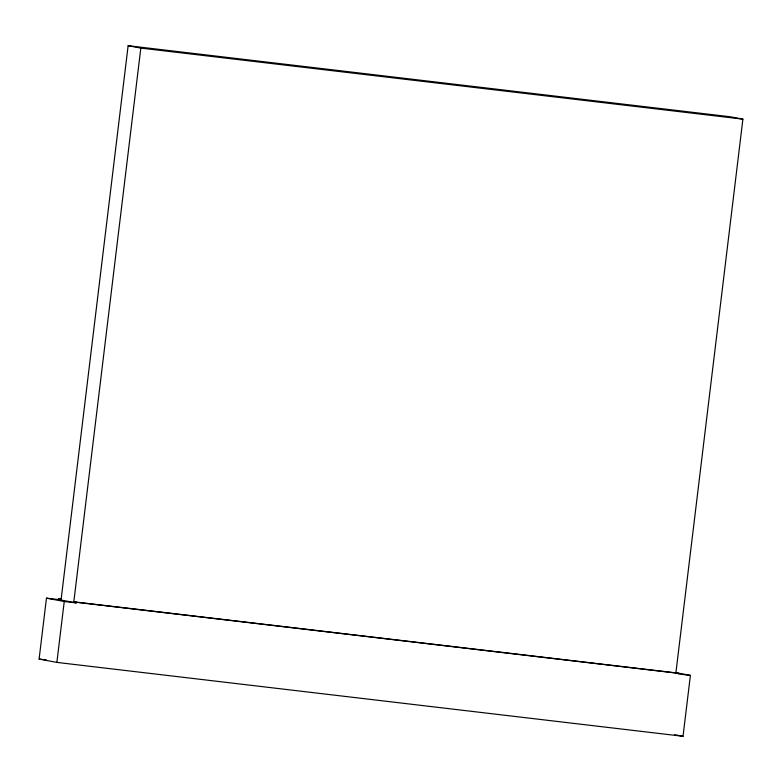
<?xml version="1.0" encoding="UTF-8"?>
<svg xmlns="http://www.w3.org/2000/svg" width="782" height="782" viewBox="0 0 782 782"><rect width="100%" height="100%" fill="white"/><g stroke="black" fill="none" stroke-linecap="round" stroke-linejoin="round"><path stroke-width="1.17" d="M39.1 659.06L46.47 598.152L58.513 599.569L76.284 602.912L76.353 602.296L73.821 601.817L675.892 672.862L678.434 673.341L678.356 673.957L690.398 675.384L683.028 736.292L56.871 662.403L39.1 659.06L46.363 659.91M58.513 599.569L58.591 598.953L61.006 599.237M61.055 600.048L128.131 45.708L730.212 116.753L742.9 119.147L675.892 672.862M56.871 662.403L64.241 601.495L46.47 598.152M73.743 602.433L140.828 48.103L128.131 45.708M140.828 48.103L742.9 119.147M76.353 602.296L678.434 673.341M64.241 601.495L76.284 602.912M675.003 672.481L690.398 675.384M58.591 598.953L61.123 599.432M674.739 734.728L683.028 736.292"/></g></svg>
